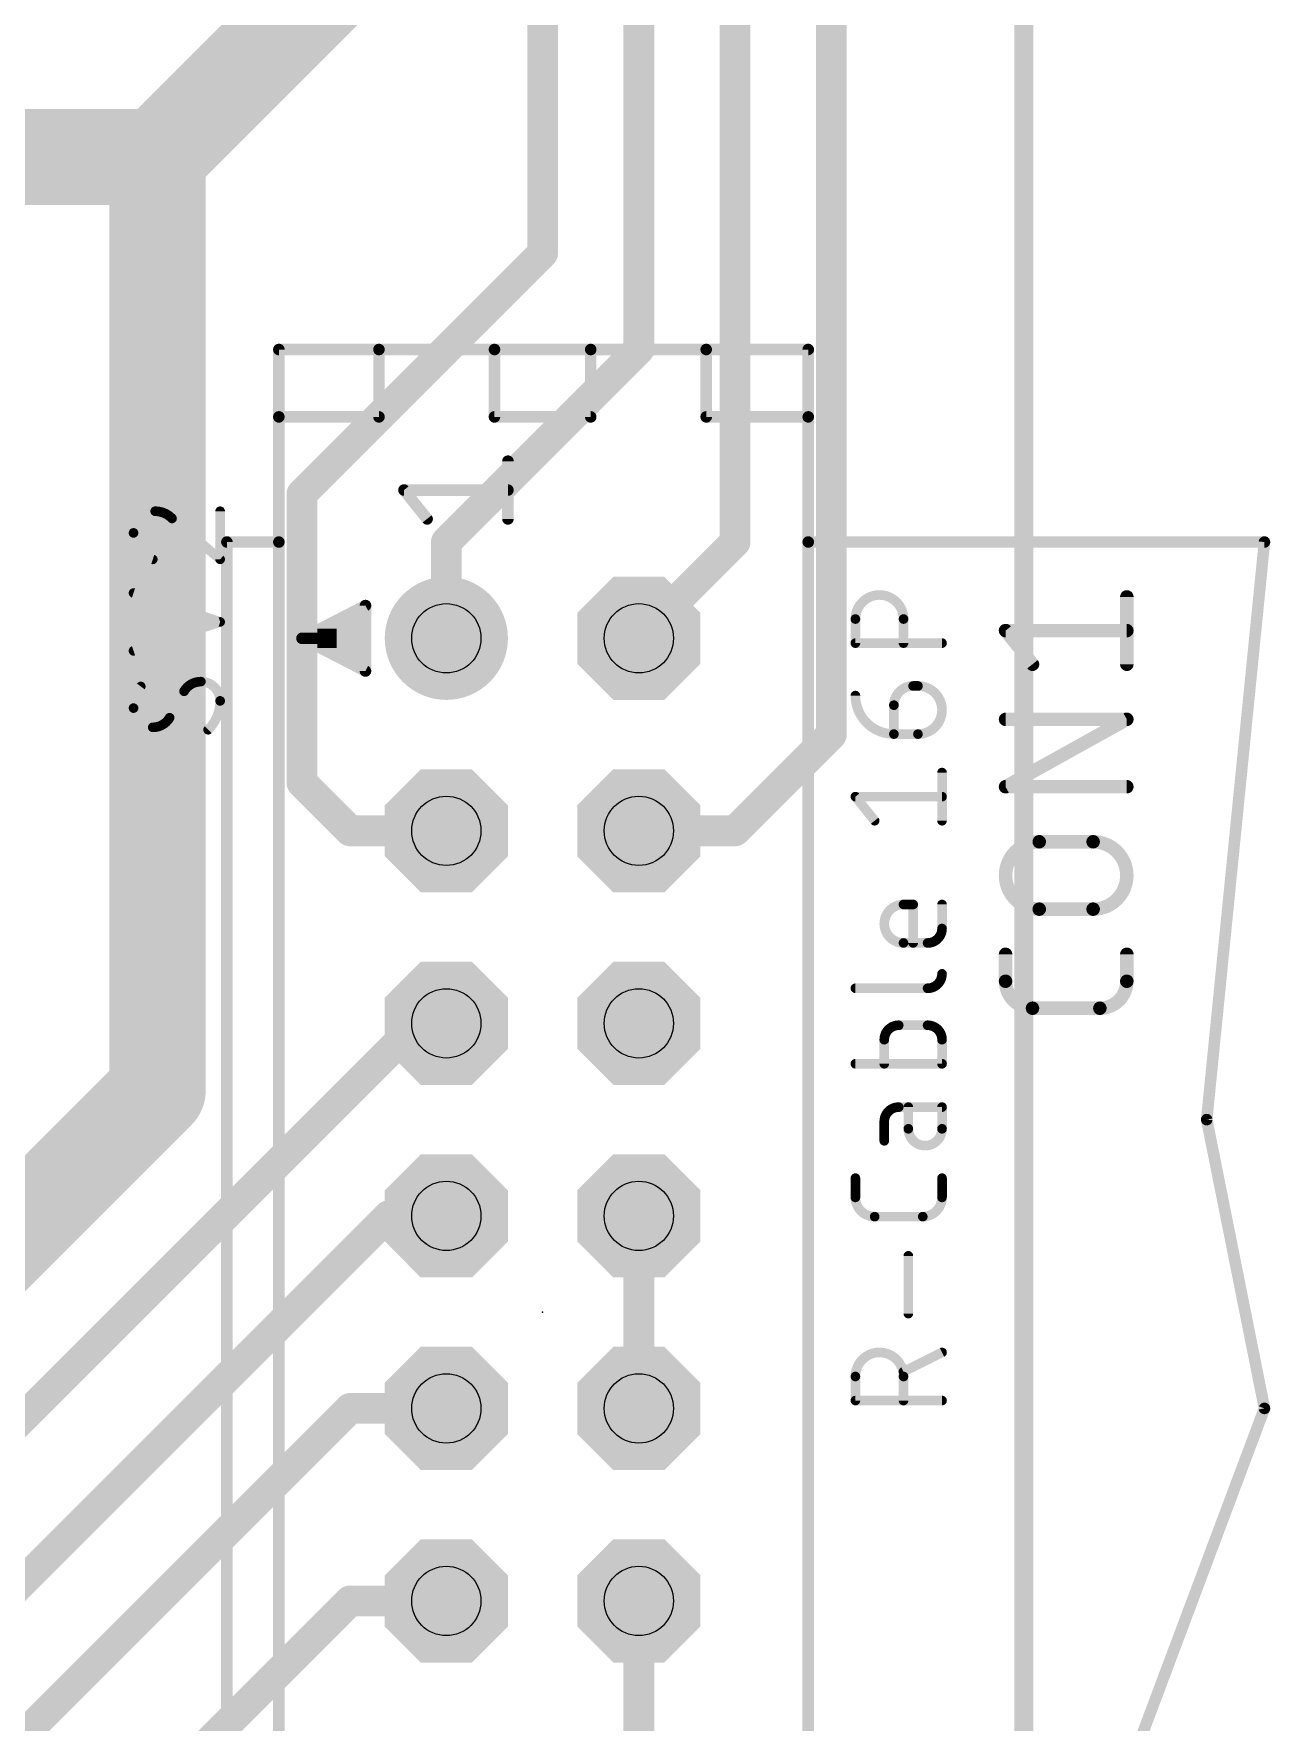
# Model space of a CAD drawing. Extents: x -0.44 to 7.02, y -0.01 to 4.84.
# Drawn here: x 2.736 to 3.378, y 0.887 to 1.764 of the extents above; entities that cross this region are included whole.
import ezdxf

# ---------------------------------------------------------------- set-up
doc = ezdxf.new("R2010")
doc.units = 0
for name, color, linetype in [('1', 12, 'CONTINUOUS'), ('17', 110, 'CONTINUOUS'), ('20', 31, 'CONTINUOUS'), ('21', 253, 'CONTINUOUS'), ('23', 53, 'CONTINUOUS'), ('25', 253, 'CONTINUOUS'), ('29', 253, 'CONTINUOUS'), ('30', 253, 'CONTINUOUS'), ('44', 253, 'CONTINUOUS')]:
    doc.layers.add(name, color=color, linetype=linetype)

# ---------------------------------------------------------------- blocks, each defined once
blk = doc.blocks.new('RECT')
blk.add_solid([(-0.5, -0.5), (0.5, -0.5), (-0.5, 0.5), (0.5, 0.5)])
blk = doc.blocks.new('ROUNDP')
at = {"const_width": 0.5}
blk.add_lwpolyline([(0, -0.25, 1), (0, 0.25, 1), (0, -0.25)], format="xyb", dxfattribs=at)
blk = doc.blocks.new('OCTAGONP')
at = {"const_width": 0.5}
blk.add_lwpolyline([(-0.25, -0.103553), (-0.25, 0.103553), (-0.103553, 0.25), (0.103553, 0.25), (0.25, 0.103553), (0.25, -0.103553), (0.103553, -0.25), (-0.103553, -0.25), (-0.25, -0.103553), (-0.25, 0.103553)], dxfattribs=at)

msp = doc.modelspace()

# ---------------------------------------------------------------- linework, layer by layer
at = {"layer": '1'}
for points, const_width in [([(3.15, 1.4), (3.15, 3.15)], 0.016), ([(3.1, 1.5), (3.1, 3.1)], 0.016), ([(3.05, 1.6), (3.05, 3.05)], 0.016), ([(3, 3), (3, 1.65)], 0.016), ([(2.8, 1.7), (2.9, 1.8)], 0.05), ([(2.47, 1.7), (2.8, 1.7)], 0.05), ([(2.8, 1.7), (2.8, 1.215)], 0.05), ([(3, 1.65), (2.875, 1.525)], 0.016), ([(3.05, 1.6), (2.95, 1.5)], 0.016), ([(2.875, 1.375), (2.875, 1.525)], 0.016), ([(2.95, 1.5), (2.95, 1.45)], 0.016), ([(3.05, 1.45), (3.1, 1.5)], 0.016), ([(3.15, 1.4), (3.1, 1.35)], 0.016), ([(2.875, 1.375), (2.9, 1.35)], 0.016), ([(2.9, 1.35), (2.95, 1.35)], 0.016), ([(3.1, 1.35), (3.05, 1.35)], 0.016), ([(2.585, 0.9), (2.935, 1.25)], 0.016), ([(2.935, 1.25), (2.95, 1.25)], 0.016), ([(2.8, 1.215), (2.6925, 1.1075)], 0.05), ([(2.6, 0.83), (2.92, 1.15)], 0.016), ([(2.92, 1.15), (2.95, 1.15)], 0.016), ([(3.05, 1.05), (3.05, 1.15)], 0.016), ([(2.9, 1.05), (2.7, 0.85)], 0.016), ([(2.95, 1.05), (2.9, 1.05)], 0.016), ([(2.9, 0.95), (2.8, 0.85)], 0.016), ([(2.95, 0.95), (2.9, 0.95)], 0.016), ([(3.05, 0.85), (3.05, 0.95)], 0.016)]:
    msp.add_lwpolyline(points, dxfattribs=dict(at, const_width=const_width))
for points, const_width in [([(2.8125, 1.7, 1), (2.7875, 1.7)], 0.025), ([(2.791161, 1.708839, 1), (2.808839, 1.691161)], 0.025), ([(2.8, 1.6875, 1), (2.8, 1.7125)], 0.025), ([(3.002828, 1.647172, 1), (2.997172, 1.652828)], 0.008), ([(2.996, 1.65, 1), (3.004, 1.65)], 0.008), ([(3.052828, 1.597172, 1), (3.047172, 1.602828)], 0.008), ([(3.046, 1.6, 1), (3.054, 1.6)], 0.008), ([(2.879, 1.525, 1), (2.871, 1.525)], 0.008), ([(2.872172, 1.527828, 1), (2.877828, 1.522172)], 0.008), ([(2.954, 1.5, 1), (2.946, 1.5)], 0.008), ([(2.947172, 1.502828, 1), (2.952828, 1.497172)], 0.008), ([(3.096, 1.5, 1), (3.104, 1.5)], 0.008), ([(3.102828, 1.497172, 1), (3.097172, 1.502828)], 0.008), ([(3.047172, 1.452828, 1), (3.052828, 1.447172)], 0.008), ([(2.946, 1.45, 1), (2.954, 1.45)], 0.008), ([(3.146, 1.4, 1), (3.154, 1.4)], 0.008), ([(3.152828, 1.397172, 1), (3.147172, 1.402828)], 0.008), ([(2.871, 1.375, 1), (2.879, 1.375)], 0.008), ([(2.877828, 1.377828, 1), (2.872172, 1.372172)], 0.008), ([(2.9, 1.354, 1), (2.9, 1.346)], 0.008), ([(2.897172, 1.347172, 1), (2.902828, 1.352828)], 0.008), ([(2.95, 1.346, 1), (2.95, 1.354)], 0.008), ([(3.05, 1.354, 1), (3.05, 1.346)], 0.008), ([(3.097172, 1.352828, 1), (3.102828, 1.347172)], 0.008), ([(3.1, 1.346, 1), (3.1, 1.354)], 0.008), ([(2.935, 1.254, 1), (2.935, 1.246)], 0.008), ([(2.937828, 1.247172, 1), (2.932172, 1.252828)], 0.008), ([(2.95, 1.246, 1), (2.95, 1.254)], 0.008), ([(2.808839, 1.206161, 1), (2.791161, 1.223839)], 0.025), ([(2.7875, 1.215, 1), (2.8125, 1.215)], 0.025), ([(2.92, 1.154, 1), (2.92, 1.146)], 0.008), ([(2.922828, 1.147172, 1), (2.917172, 1.152828)], 0.008), ([(2.95, 1.146, 1), (2.95, 1.154)], 0.008), ([(3.054, 1.15, 1), (3.046, 1.15)], 0.008), ([(2.9, 1.054, 1), (2.9, 1.046)], 0.008), ([(2.902828, 1.047172, 1), (2.897172, 1.052828)], 0.008), ([(2.95, 1.046, 1), (2.95, 1.054)], 0.008), ([(3.046, 1.05, 1), (3.054, 1.05)], 0.008), ([(2.9, 0.954, 1), (2.9, 0.946)], 0.008), ([(2.902828, 0.947172, 1), (2.897172, 0.952828)], 0.008), ([(2.95, 0.946, 1), (2.95, 0.954)], 0.008), ([(3.054, 0.95, 1), (3.046, 0.95)], 0.008)]:
    msp.add_lwpolyline(points, format="xyb", dxfattribs=dict(at, const_width=const_width))
at = {"layer": '20', "const_width": 0.01}
msp.add_lwpolyline([(3.25, 0.125), (3.25, 3.705)], dxfattribs=at)
at = {"layer": '21'}
for points, const_width in [([(2.863, 1.6), (2.863, 1.565)], 0.006), ([(2.915, 1.6), (2.863, 1.6)], 0.006), ([(2.915, 1.6), (2.915, 1.565)], 0.006), ([(2.975, 1.6), (2.915, 1.6)], 0.006), ([(2.975, 1.6), (2.975, 1.565)], 0.006), ([(3.025, 1.6), (2.975, 1.6)], 0.006), ([(3.025, 1.6), (3.025, 1.565)], 0.006), ([(3.085, 1.6), (3.025, 1.6)], 0.006), ([(3.138, 1.6), (3.085, 1.6)], 0.006), ([(3.085, 1.6), (3.085, 1.565)], 0.006), ([(3.138, 1.565), (3.138, 1.6)], 0.006), ([(2.915, 1.565), (2.863, 1.565)], 0.006), ([(2.863, 1.565), (2.863, 1.5)], 0.006), ([(3.025, 1.565), (2.975, 1.565)], 0.006), ([(3.138, 1.565), (3.085, 1.565)], 0.006), ([(3.138, 1.5), (3.138, 1.565)], 0.006), ([(2.982, 1.512), (2.982, 1.542)], 0.006), ([(2.94, 1.512), (2.928, 1.527)], 0.006), ([(2.928, 1.527), (2.982, 1.527)], 0.006), ([(2.836, 0.7), (2.836, 1.5)], 0.006), ([(2.863, 1.5), (2.836, 1.5)], 0.006), ([(2.863, 1.5), (2.863, 0.7)], 0.006), ([(3.138, 1.5), (3.375, 1.5)], 0.006), ([(3.138, 0.7), (3.138, 1.5)], 0.006), ([(3.375, 1.5), (3.345, 1.2)], 0.006), ([(2.875, 1.45), (2.908, 1.467)], 0.006), ([(2.908, 1.467), (2.908, 1.433)], 0.006), ([(3.1625, 1.4475), (3.1625, 1.46)], 0.005), ([(3.1875, 1.46), (3.1875, 1.4475)], 0.005), ([(2.908, 1.433), (2.875, 1.45)], 0.006), ([(2.875, 1.45), (2.885, 1.45)], 0.006), ([(3.2075, 1.4475), (3.1625, 1.4475)], 0.005), ([(3.1925, 1.42525), (3.195, 1.42525)], 0.005), ([(3.1825, 1.40025), (3.1825, 1.41525)], 0.005), ([(3.195, 1.40025), (3.1825, 1.40025)], 0.005), ([(3.2075, 1.35525), (3.2075, 1.38025)], 0.005), ([(3.1725, 1.35525), (3.1625, 1.36775)], 0.005), ([(3.1625, 1.36775), (3.2075, 1.36775)], 0.005), ([(3.1875, 1.31175), (3.1925, 1.31175)], 0.005), ([(3.1925, 1.31175), (3.1925, 1.29175)], 0.005), ([(3.2075, 1.31175), (3.2075, 1.29925)], 0.005), ([(3.2, 1.29175), (3.1875, 1.29175)], 0.005), ([(3.1625, 1.268225), (3.2, 1.268225)], 0.005), ([(3.2, 1.249011), (3.185, 1.249011)], 0.005), ([(3.1775, 1.241511), (3.1775, 1.229011)], 0.005), ([(3.2075, 1.229011), (3.2075, 1.241511)], 0.005), ([(3.1625, 1.229011), (3.2075, 1.229011)], 0.005), ([(3.2075, 1.206489), (3.185, 1.206489)], 0.005), ([(3.19, 1.206489), (3.19, 1.195239)], 0.005), ([(3.2075, 1.195239), (3.2075, 1.206489)], 0.005), ([(3.345, 1.2), (3.375, 1.05)], 0.006), ([(3.1775, 1.198989), (3.1775, 1.188989)], 0.005), ([(3.1625, 1.159603), (3.1625, 1.169603)], 0.005), ([(3.2075, 1.169603), (3.2075, 1.159603)], 0.005), ([(3.1975, 1.149603), (3.1725, 1.149603)], 0.005), ([(3.19, 1.09925), (3.19, 1.12925)], 0.005), ([(3.2075, 1.079077), (3.1875, 1.069077)], 0.005), ([(3.1625, 1.054077), (3.1625, 1.066577)], 0.005), ([(3.1875, 1.066577), (3.1875, 1.054077)], 0.005), ([(3.2075, 1.054077), (3.1625, 1.054077)], 0.005), ([(3.375, 1.05), (3.3, 0.85)], 0.006)]:
    msp.add_lwpolyline(points, dxfattribs=dict(at, const_width=const_width))
for points, const_width in [([(2.8645, 1.6, 1), (2.8615, 1.6)], 0.003), ([(2.863, 1.6015, 1), (2.863, 1.5985)], 0.003), ([(2.9165, 1.6, 1), (2.9135, 1.6)], 0.003), ([(2.915, 1.6015, 1), (2.915, 1.5985)], 0.003), ([(2.915, 1.5985, 1), (2.915, 1.6015)], 0.003), ([(2.9765, 1.6, 1), (2.9735, 1.6)], 0.003), ([(2.975, 1.6015, 1), (2.975, 1.5985)], 0.003), ([(2.975, 1.5985, 1), (2.975, 1.6015)], 0.003), ([(3.0265, 1.6, 1), (3.0235, 1.6)], 0.003), ([(3.025, 1.6015, 1), (3.025, 1.5985)], 0.003), ([(3.025, 1.5985, 1), (3.025, 1.6015)], 0.003), ([(3.085, 1.6015, 1), (3.085, 1.5985)], 0.003), ([(3.0865, 1.6, 1), (3.0835, 1.6)], 0.003), ([(3.085, 1.5985, 1), (3.085, 1.6015)], 0.003), ([(3.1395, 1.6, 1), (3.1365, 1.6)], 0.003), ([(3.138, 1.5985, 1), (3.138, 1.6015)], 0.003), ([(2.863, 1.5665, 1), (2.863, 1.5635)], 0.003), ([(2.8645, 1.565, 1), (2.8615, 1.565)], 0.003), ([(2.8615, 1.565, 1), (2.8645, 1.565)], 0.003), ([(2.9135, 1.565, 1), (2.9165, 1.565)], 0.003), ([(2.915, 1.5635, 1), (2.915, 1.5665)], 0.003), ([(2.975, 1.5665, 1), (2.975, 1.5635)], 0.003), ([(2.9735, 1.565, 1), (2.9765, 1.565)], 0.003), ([(3.0235, 1.565, 1), (3.0265, 1.565)], 0.003), ([(3.025, 1.5635, 1), (3.025, 1.5665)], 0.003), ([(3.085, 1.5665, 1), (3.085, 1.5635)], 0.003), ([(3.0835, 1.565, 1), (3.0865, 1.565)], 0.003), ([(3.1395, 1.565, 1), (3.1365, 1.565)], 0.003), ([(3.1365, 1.565, 1), (3.1395, 1.565)], 0.003), ([(3.138, 1.5635, 1), (3.138, 1.5665)], 0.003), ([(2.9835, 1.542, 1), (2.9805, 1.542)], 0.003), ([(2.929171, 1.527937, 1), (2.926829, 1.526063)], 0.003), ([(2.928, 1.5285, 1), (2.928, 1.5255)], 0.003), ([(2.982, 1.5255, 1), (2.982, 1.5285)], 0.003), ([(2.938829, 1.511063, 1), (2.941171, 1.512937)], 0.003), ([(2.9805, 1.512, 1), (2.9835, 1.512)], 0.003), ([(2.8375, 1.5, 1), (2.8345, 1.5)], 0.003), ([(2.836, 1.5015, 1), (2.836, 1.4985)], 0.003), ([(2.8645, 1.5, 1), (2.8615, 1.5)], 0.003), ([(2.8615, 1.5, 1), (2.8645, 1.5)], 0.003), ([(2.863, 1.4985, 1), (2.863, 1.5015)], 0.003), ([(3.138, 1.5015, 1), (3.138, 1.4985)], 0.003), ([(3.1395, 1.5, 1), (3.1365, 1.5)], 0.003), ([(3.1365, 1.5, 1), (3.1395, 1.5)], 0.003), ([(3.376493, 1.499851, 1), (3.373507, 1.500149)], 0.003), ([(3.375, 1.4985, 1), (3.375, 1.5015)], 0.003), ([(3.1875, 1.46, 1), (3.1625, 1.46)], 0.005), ([(2.9095, 1.467, 1), (2.9065, 1.467)], 0.003), ([(2.908687, 1.465667, 1), (2.907313, 1.468333)], 0.003), ([(3.16375, 1.46, 1), (3.16125, 1.46)], 0.0025), ([(3.16125, 1.46, 1), (3.16375, 1.46)], 0.0025), ([(3.18875, 1.46, 1), (3.18625, 1.46)], 0.0025), ([(3.18625, 1.46, 1), (3.18875, 1.46)], 0.0025), ([(2.875687, 1.451333, 1), (2.874313, 1.448667)], 0.003), ([(2.875, 1.4515, 1), (2.875, 1.4485)], 0.003), ([(2.874313, 1.451333, 1), (2.875687, 1.448667)], 0.003), ([(2.885, 1.4485, 1), (2.885, 1.4515)], 0.003), ([(3.1625, 1.44875, 1), (3.1625, 1.44625)], 0.0025), ([(3.16125, 1.4475, 1), (3.16375, 1.4475)], 0.0025), ([(3.18625, 1.4475, 1), (3.18875, 1.4475)], 0.0025), ([(3.2075, 1.44625, 1), (3.2075, 1.44875)], 0.0025), ([(2.9065, 1.433, 1), (2.9095, 1.433)], 0.003), ([(2.907313, 1.431667, 1), (2.908687, 1.434333)], 0.003), ([(3.1625, 1.42025, 0.414214), (3.1825, 1.40025)], 0.005), ([(3.16375, 1.42025, 1), (3.16125, 1.42025)], 0.0025), ([(3.1925, 1.42525, 0.414214), (3.1825, 1.41525)], 0.005), ([(3.1925, 1.4265, 1), (3.1925, 1.424)], 0.0025), ([(3.1925, 1.424, 1), (3.1925, 1.4265)], 0.0025), ([(3.195, 1.40025, 1), (3.195, 1.42525)], 0.005), ([(3.195, 1.4265, 1), (3.195, 1.424)], 0.0025), ([(3.195, 1.424, 1), (3.195, 1.4265)], 0.0025), ([(3.18375, 1.41525, 1), (3.18125, 1.41525)], 0.0025), ([(3.18125, 1.41525, 1), (3.18375, 1.41525)], 0.0025), ([(3.1825, 1.4015, 1), (3.1825, 1.399)], 0.0025), ([(3.18125, 1.40025, 1), (3.18375, 1.40025)], 0.0025), ([(3.1825, 1.399, 1), (3.1825, 1.4015)], 0.0025), ([(3.195, 1.4015, 1), (3.195, 1.399)], 0.0025), ([(3.195, 1.399, 1), (3.195, 1.4015)], 0.0025), ([(3.20875, 1.38025, 1), (3.20625, 1.38025)], 0.0025), ([(3.163476, 1.368531, 1), (3.161524, 1.366969)], 0.0025), ([(3.1625, 1.369, 1), (3.1625, 1.3665)], 0.0025), ([(3.2075, 1.3665, 1), (3.2075, 1.369)], 0.0025), ([(3.171524, 1.354469, 1), (3.173476, 1.356031)], 0.0025), ([(3.20625, 1.35525, 1), (3.20875, 1.35525)], 0.0025), ([(3.1875, 1.31175, 1), (3.1875, 1.29175)], 0.005), ([(3.1875, 1.313, 1), (3.1875, 1.3105)], 0.0025), ([(3.1875, 1.3105, 1), (3.1875, 1.313)], 0.0025), ([(3.19375, 1.31175, 1), (3.19125, 1.31175)], 0.0025), ([(3.1925, 1.3105, 1), (3.1925, 1.313)], 0.0025), ([(3.20875, 1.31175, 1), (3.20625, 1.31175)], 0.0025), ([(3.2, 1.29175, 0.414214), (3.2075, 1.29925)], 0.005), ([(3.20875, 1.29925, 1), (3.20625, 1.29925)], 0.0025), ([(3.20625, 1.29925, 1), (3.20875, 1.29925)], 0.0025), ([(3.1875, 1.293, 1), (3.1875, 1.2905)], 0.0025), ([(3.1875, 1.2905, 1), (3.1875, 1.293)], 0.0025), ([(3.19125, 1.29175, 1), (3.19375, 1.29175)], 0.0025), ([(3.2, 1.293, 1), (3.2, 1.2905)], 0.0025), ([(3.2, 1.2905, 1), (3.2, 1.293)], 0.0025), ([(3.2, 1.268225, 0.414214), (3.2075, 1.275725)], 0.005), ([(3.20875, 1.275725, 1), (3.20625, 1.275725)], 0.0025), ([(3.1625, 1.269475, 1), (3.1625, 1.266975)], 0.0025), ([(3.2, 1.269475, 1), (3.2, 1.266975)], 0.0025), ([(3.2, 1.266975, 1), (3.2, 1.269475)], 0.0025), ([(3.185, 1.249011, 0.414214), (3.1775, 1.241511)], 0.005), ([(3.185, 1.250261, 1), (3.185, 1.247761)], 0.0025), ([(3.185, 1.247761, 1), (3.185, 1.250261)], 0.0025), ([(3.2075, 1.241511, 0.414214), (3.2, 1.249011)], 0.005), ([(3.2, 1.250261, 1), (3.2, 1.247761)], 0.0025), ([(3.2, 1.247761, 1), (3.2, 1.250261)], 0.0025), ([(3.17875, 1.241511, 1), (3.17625, 1.241511)], 0.0025), ([(3.17625, 1.241511, 1), (3.17875, 1.241511)], 0.0025), ([(3.20875, 1.241511, 1), (3.20625, 1.241511)], 0.0025), ([(3.20625, 1.241511, 1), (3.20875, 1.241511)], 0.0025), ([(3.1625, 1.230261, 1), (3.1625, 1.227761)], 0.0025), ([(3.17625, 1.229011, 1), (3.17875, 1.229011)], 0.0025), ([(3.20625, 1.229011, 1), (3.20875, 1.229011)], 0.0025), ([(3.2075, 1.227761, 1), (3.2075, 1.230261)], 0.0025), ([(3.185, 1.206489, 0.414214), (3.1775, 1.198989)], 0.005), ([(3.185, 1.207739, 1), (3.185, 1.205239)], 0.0025), ([(3.185, 1.205239, 1), (3.185, 1.207739)], 0.0025), ([(3.19125, 1.206489, 1), (3.18875, 1.206489)], 0.0025), ([(3.20875, 1.206489, 1), (3.20625, 1.206489)], 0.0025), ([(3.2075, 1.205239, 1), (3.2075, 1.207739)], 0.0025), ([(3.346471, 1.200294, 1), (3.343529, 1.199706)], 0.003), ([(3.343507, 1.200149, 1), (3.346493, 1.199851)], 0.003), ([(3.17875, 1.198989, 1), (3.17625, 1.198989)], 0.0025), ([(3.17625, 1.198989, 1), (3.17875, 1.198989)], 0.0025), ([(3.19, 1.195239, 1), (3.2075, 1.195239)], 0.005), ([(3.19125, 1.195239, 1), (3.18875, 1.195239)], 0.0025), ([(3.18875, 1.195239, 1), (3.19125, 1.195239)], 0.0025), ([(3.20875, 1.195239, 1), (3.20625, 1.195239)], 0.0025), ([(3.20625, 1.195239, 1), (3.20875, 1.195239)], 0.0025), ([(3.17625, 1.188989, 1), (3.17875, 1.188989)], 0.0025), ([(3.16375, 1.169603, 1), (3.16125, 1.169603)], 0.0025), ([(3.20875, 1.169603, 1), (3.20625, 1.169603)], 0.0025), ([(3.1625, 1.159603, 0.414214), (3.1725, 1.149603)], 0.005), ([(3.16375, 1.159603, 1), (3.16125, 1.159603)], 0.0025), ([(3.16125, 1.159603, 1), (3.16375, 1.159603)], 0.0025), ([(3.1975, 1.149603, 0.414214), (3.2075, 1.159603)], 0.005), ([(3.20875, 1.159603, 1), (3.20625, 1.159603)], 0.0025), ([(3.20625, 1.159603, 1), (3.20875, 1.159603)], 0.0025), ([(3.1725, 1.150853, 1), (3.1725, 1.148353)], 0.0025), ([(3.1725, 1.148353, 1), (3.1725, 1.150853)], 0.0025), ([(3.1975, 1.150853, 1), (3.1975, 1.148353)], 0.0025), ([(3.1975, 1.148353, 1), (3.1975, 1.150853)], 0.0025), ([(3.19125, 1.12925, 1), (3.18875, 1.12925)], 0.0025), ([(3.18875, 1.09925, 1), (3.19125, 1.09925)], 0.0025), ([(3.1875, 1.066577, 1), (3.1625, 1.066577)], 0.005), ([(3.208059, 1.077959, 1), (3.206941, 1.080195)], 0.0025), ([(3.186941, 1.070195, 1), (3.188059, 1.067959)], 0.0025), ([(3.16375, 1.066577, 1), (3.16125, 1.066577)], 0.0025), ([(3.16125, 1.066577, 1), (3.16375, 1.066577)], 0.0025), ([(3.18875, 1.066577, 1), (3.18625, 1.066577)], 0.0025), ([(3.18625, 1.066577, 1), (3.18875, 1.066577)], 0.0025), ([(3.1625, 1.055327, 1), (3.1625, 1.052827)], 0.0025), ([(3.16125, 1.054077, 1), (3.16375, 1.054077)], 0.0025), ([(3.18625, 1.054077, 1), (3.18875, 1.054077)], 0.0025), ([(3.2075, 1.052827, 1), (3.2075, 1.055327)], 0.0025), ([(3.376404, 1.049473, 1), (3.373596, 1.050527)], 0.003), ([(3.373529, 1.049706, 1), (3.376471, 1.050294)], 0.003)]:
    msp.add_lwpolyline(points, format="xyb", dxfattribs=dict(at, const_width=const_width))
at = {"layer": '23'}
msp.add_point((3, 1.1), dxfattribs=at)
at = {"layer": '25'}
for points, const_width in [([(2.79875, 1.516, 0.414214), (2.7875, 1.50475)], 0.005), ([(2.8075, 1.51225, 0.205258), (2.79875, 1.516)], 0.005), ([(2.79875, 1.51725, 1), (2.79875, 1.51475)], 0.0025), ([(2.79875, 1.51475, 1), (2.79875, 1.51725)], 0.0025), ([(2.83375, 1.516, 1), (2.83125, 1.516)], 0.0025), ([(2.80831, 1.513202, 1), (2.80669, 1.511298)], 0.0025), ([(2.806595, 1.511388, 1), (2.808405, 1.513112)], 0.0025), ([(2.7875, 1.50475, 0.325184), (2.7975, 1.491)], 0.005), ([(2.78875, 1.50475, 1), (2.78625, 1.50475)], 0.0025), ([(2.78625, 1.50475, 1), (2.78875, 1.50475)], 0.0025), ([(2.797115, 1.489811, 1), (2.797885, 1.492189)], 0.0025), ([(2.83125, 1.491, 1), (2.83375, 1.491)], 0.0025), ([(2.83169, 1.490048, 1), (2.83331, 1.491952)], 0.0025), ([(2.787895, 1.474686, 1), (2.787105, 1.472314)], 0.0025), ([(3.30525, 1.4715, 1), (3.30175, 1.4715)], 0.0035), ([(2.832895, 1.457314, 1), (2.832105, 1.459686)], 0.0025), ([(2.832105, 1.457314, 1), (2.832895, 1.459686)], 0.0025), ([(3.241867, 1.455093, 1), (3.239133, 1.452907)], 0.0035), ([(3.2405, 1.45575, 1), (3.2405, 1.45225)], 0.0035), ([(3.3035, 1.45225, 1), (3.3035, 1.45575)], 0.0035), ([(2.787105, 1.444686, 1), (2.787895, 1.442314)], 0.0025), ([(3.253133, 1.435407, 1), (3.255867, 1.437593)], 0.0035), ([(2.8225, 1.4275, 0.265564), (2.81375, 1.4225)], 0.005), ([(2.8325, 1.4175, 0.414214), (2.8225, 1.4275)], 0.005), ([(2.8225, 1.42875, 1), (2.8225, 1.42625)], 0.0025), ([(2.8225, 1.42625, 1), (2.8225, 1.42875)], 0.0025), ([(3.30175, 1.4365, 1), (3.30525, 1.4365)], 0.0035), ([(2.79125, 1.425, 0.162278), (2.7875, 1.41375)], 0.005), ([(2.79225, 1.42425, 1), (2.79025, 1.42575)], 0.0025), ([(2.812673, 1.423135, 1), (2.814827, 1.421865)], 0.0025), ([(2.814847, 1.421901, 1), (2.812653, 1.423099)], 0.0025), ([(2.7875, 1.41375, 0.414214), (2.7975, 1.40375)], 0.005), ([(2.78875, 1.41375, 1), (2.78625, 1.41375)], 0.0025), ([(2.78625, 1.41375, 1), (2.78875, 1.41375)], 0.0025), ([(2.82625, 1.4025, 0.2), (2.8325, 1.4175)], 0.005), ([(2.83375, 1.4175, 1), (2.83125, 1.4175)], 0.0025), ([(2.83125, 1.4175, 1), (2.83375, 1.4175)], 0.0025), ([(2.7975, 1.40375, 0.265564), (2.80625, 1.40875)], 0.005), ([(2.7975, 1.405, 1), (2.7975, 1.4025)], 0.0025), ([(2.7975, 1.4025, 1), (2.7975, 1.405)], 0.0025), ([(2.805153, 1.409349, 1), (2.807347, 1.408151)], 0.0025), ([(2.807327, 1.408115, 1), (2.805173, 1.409385)], 0.0025), ([(2.82537, 1.403388, 1), (2.82713, 1.401612)], 0.0025), ([(3.2405, 1.409658, 1), (3.2405, 1.406158)], 0.0035), ([(3.30435, 1.406379, 1), (3.30265, 1.409438)], 0.0035), ([(3.3035, 1.406158, 1), (3.3035, 1.409658)], 0.0035), ([(3.2405, 1.374658, 1), (3.2405, 1.371158)], 0.0035), ([(3.23965, 1.374438, 1), (3.24135, 1.371379)], 0.0035), ([(3.3035, 1.371158, 1), (3.3035, 1.374658)], 0.0035), ([(3.258, 1.344317, 1), (3.258, 1.309317)], 0.007), ([(3.258, 1.346067, 1), (3.258, 1.342567)], 0.0035), ([(3.258, 1.342567, 1), (3.258, 1.346067)], 0.0035), ([(3.286, 1.309317, 1), (3.286, 1.344317)], 0.007), ([(3.286, 1.346067, 1), (3.286, 1.342567)], 0.0035), ([(3.286, 1.342567, 1), (3.286, 1.346067)], 0.0035), ([(3.258, 1.311067, 1), (3.258, 1.307567)], 0.0035), ([(3.258, 1.307567, 1), (3.258, 1.311067)], 0.0035), ([(3.286, 1.311067, 1), (3.286, 1.307567)], 0.0035), ([(3.286, 1.307567, 1), (3.286, 1.311067)], 0.0035), ([(3.24225, 1.285862, 1), (3.23875, 1.285862)], 0.0035), ([(3.30525, 1.285862, 1), (3.30175, 1.285862)], 0.0035), ([(3.2405, 1.271862, 0.414214), (3.2545, 1.257862)], 0.007), ([(3.24225, 1.271862, 1), (3.23875, 1.271862)], 0.0035), ([(3.23875, 1.271862, 1), (3.24225, 1.271862)], 0.0035), ([(3.2895, 1.257862, 0.414214), (3.3035, 1.271862)], 0.007), ([(3.30525, 1.271862, 1), (3.30175, 1.271862)], 0.0035), ([(3.30175, 1.271862, 1), (3.30525, 1.271862)], 0.0035), ([(3.2545, 1.259612, 1), (3.2545, 1.256112)], 0.0035), ([(3.2545, 1.256112, 1), (3.2545, 1.259612)], 0.0035), ([(3.2895, 1.259612, 1), (3.2895, 1.256112)], 0.0035), ([(3.2895, 1.256112, 1), (3.2895, 1.259612)], 0.0035)]:
    msp.add_lwpolyline(points, format="xyb", dxfattribs=dict(at, const_width=const_width))
for points, const_width in [([(2.8325, 1.491), (2.8325, 1.516)], 0.005), ([(2.8075, 1.51225), (2.8325, 1.491)], 0.005), ([(2.8325, 1.4585), (2.7875, 1.4735)], 0.005), ([(3.3035, 1.4365), (3.3035, 1.4715)], 0.007), ([(2.7875, 1.4435), (2.8325, 1.4585)], 0.005), ([(3.2545, 1.4365), (3.2405, 1.454)], 0.007), ([(3.2405, 1.454), (3.3035, 1.454)], 0.007), ([(2.81375, 1.4225), (2.80625, 1.40875)], 0.005), ([(3.2405, 1.372908), (3.3035, 1.407908)], 0.007), ([(3.3035, 1.407908), (3.2405, 1.407908)], 0.007), ([(3.3035, 1.372908), (3.2405, 1.372908)], 0.007), ([(3.258, 1.344317), (3.286, 1.344317)], 0.007), ([(3.286, 1.309317), (3.258, 1.309317)], 0.007), ([(3.2405, 1.271862), (3.2405, 1.285862)], 0.007), ([(3.3035, 1.285862), (3.3035, 1.271862)], 0.007), ([(3.2895, 1.257862), (3.2545, 1.257862)], 0.007)]:
    msp.add_lwpolyline(points, dxfattribs=dict(at, const_width=const_width))
at = {"layer": '44'}
for centre in [(2.95, 1.45), (3.05, 1.45), (2.95, 1.35), (3.05, 1.35), (2.95, 1.25), (3.05, 1.25), (2.95, 1.15), (3.05, 1.15), (2.95, 1.05), (3.05, 1.05), (2.95, 0.95), (3.05, 0.95)]:
    msp.add_circle(centre, 0.018, dxfattribs=at)

# ---------------------------------------------------------------- block references
at = {"layer": '17', "xscale": 0.056, "yscale": 0.056, "rotation": 270}
for name, p in [('ROUNDP', (2.95, 1.45)), ('ROUNDP', (2.95, 1.45)), ('OCTAGONP', (3.05, 1.45)), ('OCTAGONP', (3.05, 1.45)), ('OCTAGONP', (2.95, 1.35)), ('OCTAGONP', (2.95, 1.35)), ('OCTAGONP', (3.05, 1.35)), ('OCTAGONP', (3.05, 1.35)), ('OCTAGONP', (2.95, 1.25)), ('OCTAGONP', (2.95, 1.25)), ('OCTAGONP', (3.05, 1.25)), ('OCTAGONP', (3.05, 1.25)), ('OCTAGONP', (2.95, 1.15)), ('OCTAGONP', (2.95, 1.15)), ('OCTAGONP', (3.05, 1.15)), ('OCTAGONP', (3.05, 1.15)), ('OCTAGONP', (2.95, 1.05)), ('OCTAGONP', (2.95, 1.05)), ('OCTAGONP', (3.05, 1.05)), ('OCTAGONP', (3.05, 1.05)), ('OCTAGONP', (2.95, 0.95)), ('OCTAGONP', (2.95, 0.95)), ('OCTAGONP', (3.05, 0.95)), ('OCTAGONP', (3.05, 0.95))]:
    msp.add_blockref(name, p, dxfattribs=at)
at = {"layer": '21', "rotation": 270}
for p, xscale, yscale in [((2.9035, 1.4575), 0.015, 0.005), ((2.896, 1.45), 0.02, 0.01), ((2.888, 1.45), 0.01, 0.01), ((2.9035, 1.4425), 0.015, 0.005)]:
    msp.add_blockref('RECT', p, dxfattribs=dict(at, xscale=xscale, yscale=yscale))
at = {"layer": '29', "xscale": 0.064, "yscale": 0.064, "rotation": 270}
for name, p in [('ROUNDP', (2.95, 1.45)), ('OCTAGONP', (3.05, 1.45)), ('OCTAGONP', (2.95, 1.35)), ('OCTAGONP', (3.05, 1.35)), ('OCTAGONP', (2.95, 1.25)), ('OCTAGONP', (3.05, 1.25)), ('OCTAGONP', (2.95, 1.15)), ('OCTAGONP', (3.05, 1.15)), ('OCTAGONP', (2.95, 1.05)), ('OCTAGONP', (3.05, 1.05)), ('OCTAGONP', (2.95, 0.95)), ('OCTAGONP', (3.05, 0.95))]:
    msp.add_blockref(name, p, dxfattribs=at)
at = {"layer": '30', "xscale": 0.064, "yscale": 0.064, "rotation": 270}
for name, p in [('ROUNDP', (2.95, 1.45)), ('OCTAGONP', (3.05, 1.45)), ('OCTAGONP', (2.95, 1.35)), ('OCTAGONP', (3.05, 1.35)), ('OCTAGONP', (2.95, 1.25)), ('OCTAGONP', (3.05, 1.25)), ('OCTAGONP', (2.95, 1.15)), ('OCTAGONP', (3.05, 1.15)), ('OCTAGONP', (2.95, 1.05)), ('OCTAGONP', (3.05, 1.05)), ('OCTAGONP', (2.95, 0.95)), ('OCTAGONP', (3.05, 0.95))]:
    msp.add_blockref(name, p, dxfattribs=at)

doc.saveas('drawing.dxf')
